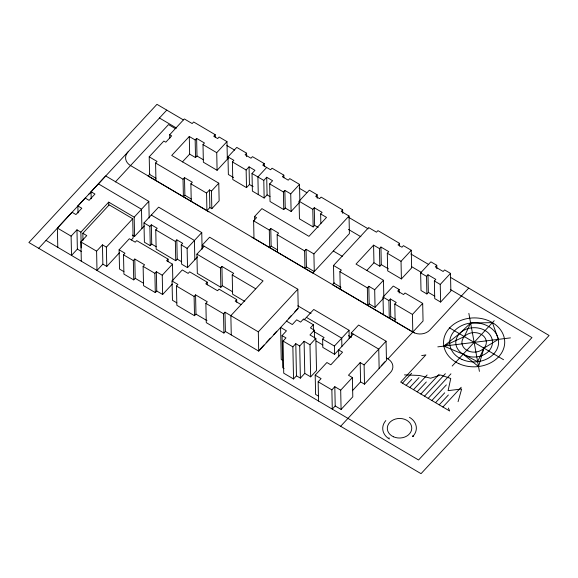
<?xml version="1.0" encoding="UTF-8"?>
<svg xmlns="http://www.w3.org/2000/svg" width="578" height="578" viewBox="0 0 578 578"><rect width="100%" height="100%" fill="white"/><g stroke="black" fill="none" stroke-linecap="round" stroke-linejoin="round"><path stroke-width="0.87" d="M413.595 436.195L412.764 436.455L412.786 435.704M458.065 401.681L461.663 388.98L448.087 390.656L450.761 378.482L440.602 375.006L430.646 378.222L419.252 375.454L404.492 374.876M483.938 348.144L478.526 366.539L463.159 354.213L443.868 346.106L459.431 333.694L470.622 323.023L492.427 322.625L498.344 339.373L483.938 348.144L477.652 361.705L463.159 354.213M470.622 323.023L464.329 336.584L443.868 346.106M57.786 247.326L57.381 228.05L72.019 212.256L75.942 214.568L81.794 208.253L77.871 205.941L85.19 198.044L89.113 200.356L94.965 194.042L91.042 191.73L105.68 175.936L148.813 201.361L149.167 218.014M38.704 248.287L166.767 110.109M115.362 181.933L168.523 124.573L175.423 128.641M76.961 229.827L77.365 249.104L71.513 255.418L71.108 236.142L76.961 229.827L80.884 232.139L81.209 247.911M155.995 178.241L149.579 174.455L149.211 156.833L163.841 141.039L165.807 142.195L171.659 135.873L169.701 134.717L184.331 118.931L192.178 123.555L193.644 121.972L215.211 134.688L215.262 137.333M80.884 232.139L108.693 202.134L134.183 217.155L134.58 236.431L132.268 235.065M82.986 240.304L82.842 233.288L109.184 204.865L132.716 218.737L133.121 238.013L131.278 240M81.31 261.198L80.913 241.922L86.765 235.6L82.842 233.288M155.959 180.661L155.59 163.032L157.05 161.45L149.211 156.833M149.955 174.05L148.113 176.037L208.896 211.866M189.281 136.495L189.649 154.124L195.53 157.584L195.162 139.963L189.281 136.495L171.717 155.446L218.773 183.183L219.141 200.812L211.823 208.709L209.865 207.553L209.489 189.924L211.454 191.08L211.823 208.709M195.162 139.963L196.621 138.38L204.468 143.004L203.001 144.587L203.369 162.208L217.097 170.3L227.342 159.246L226.973 141.624L219.127 137L217.668 138.576L213.744 136.263L215.211 134.688M102.855 264.132L96.996 270.446L96.598 251.17L102.451 244.848L106.374 247.16L106.778 266.436L102.855 264.132L102.451 244.848M182.381 161.963L189.649 154.124M106.374 247.16L132.716 218.737M134.183 217.155L148.813 201.361M195.53 157.584L196.99 156.009L196.621 138.38M184.498 177.634L184.873 195.263L183.407 196.838L183.038 179.216L184.498 177.634L192.344 182.258L190.877 183.833L191.246 201.462M123.916 271.66L119.509 269.059L119.104 249.783L129.349 238.728L135.23 242.196L136.69 240.614L168.061 259.11L168.119 261.74M197.503 256.87L187.525 267.643L181.637 264.175L181.232 244.891L182.699 243.316L176.817 239.848L177.222 259.125L175.755 260.707L156.154 249.147L155.749 229.871L157.209 228.288L151.328 224.82L151.732 244.104L150.266 245.679L144.384 242.211L143.98 222.935L158.618 207.141L201.751 232.573L202.105 249.219M106.778 266.436L119.639 252.557M134.58 236.431L144.341 225.904M217.097 170.3L216.728 152.679L226.973 141.624M156.761 291.023L162.642 294.491L162.237 275.207L156.356 271.739L156.761 291.023L155.294 292.598L143.532 285.662L143.127 266.386L144.587 264.803L134.79 259.031L135.194 278.307L133.728 279.889L123.923 274.109L123.519 254.826L124.985 253.251L119.104 249.783M150.266 245.679L149.868 226.403L151.328 224.82M233.512 177.533L228.361 174.498L227.992 156.876L236.778 147.397L246.582 153.177L246.654 156.703M133.728 279.889L133.323 260.606L134.79 259.031M285.221 208.022L291.102 211.49L290.734 193.861L284.853 190.393L285.221 208.022L283.762 209.597L270.034 201.505L269.666 183.883L272.592 180.726L266.711 177.258L267.079 194.88L264.153 198.037L252.391 191.108L252.022 173.479L254.949 170.322L249.067 166.854L249.436 184.483L246.51 187.64L232.782 179.548L232.414 161.919L233.873 160.344L227.992 156.876M209.865 207.553L206.931 210.71L206.563 193.081L209.489 189.924M211.454 191.08L218.773 183.183M246.582 153.177L245.115 154.76L250.996 158.228L252.463 156.645L264.225 163.581L264.283 166.226M175.755 260.707L175.351 241.431L176.817 239.848M246.51 187.64L246.134 170.011L249.067 166.854M155.294 292.598L154.89 273.322L156.356 271.739M168.061 259.11L166.601 260.685L172.482 264.153L172.829 280.807M264.225 163.581L262.759 165.163L270.605 169.78L272.065 168.205L283.834 175.141L283.885 177.786M162.237 275.207L172.482 264.153M187.525 267.643L187.12 248.359L201.751 232.573M266.682 167.468L257.904 176.947L258.272 194.576M202.351 248.598L202.278 245.086L209.597 237.197L297.829 289.202L298.234 308.486L258.713 351.121L225.384 331.476L224.979 312.192L258.308 331.844L258.713 351.121M264.153 198.037L263.785 180.415L266.711 177.258M176.854 302.865L172.446 300.264L172.042 280.987L182.287 269.933L188.168 273.401L189.627 271.819L207.278 282.223L207.329 284.853M244.761 301.384L232.616 294.224L232.212 274.947L233.678 273.365L221.916 266.429L222.313 285.713L220.854 287.288L197.322 273.423L196.917 254.139L204.236 246.242M162.642 294.491L172.28 284.087M225.384 331.476L223.917 333.051L206.274 322.647L205.869 303.371L207.329 301.795L195.566 294.859L195.971 314.136L194.511 315.718L176.861 305.314L176.456 286.038L177.923 284.455L172.042 280.987M283.834 175.141L282.367 176.716L288.249 180.184L289.715 178.609L299.52 184.382L299.866 201.13M254.66 220.03L254.587 216.504L261.906 208.615L308.963 236.351L326.527 217.4L320.646 213.932L322.105 212.35L314.266 207.733L312.799 209.308L313.168 226.937L299.447 218.845L299.079 201.216L309.324 190.162L317.163 194.786L317.235 198.312M253.988 238.447L253.619 220.825L256.545 217.66L254.587 216.504M283.762 209.597L283.393 191.975L284.853 190.393M194.511 315.718L194.107 296.435L195.566 294.859M207.278 282.223L205.811 283.805L217.574 290.741L219.04 289.159L236.684 299.563L236.742 302.193M220.854 287.288L220.449 268.011L221.916 266.429M290.734 193.861L299.52 184.382M270.771 228.491L271.14 246.112L269.673 247.695L269.305 230.066L270.771 228.491L278.61 233.115L277.151 234.69L277.519 252.319M291.102 211.49L299.303 202.64M317.163 194.786L315.704 196.368L319.62 198.68L321.086 197.098L342.653 209.814L342.725 213.34M223.917 333.051L223.513 313.775L224.979 312.192M236.684 299.563L235.224 301.138L241.105 304.606M313.168 226.937L314.634 225.355L314.266 207.733M306.434 266.92L304.967 268.495L304.599 250.874L306.065 249.291L313.905 253.915L314.273 271.544L306.434 266.92L306.065 249.291M342.653 209.814L341.186 211.389L349.033 216.013L349.401 233.642L312.814 273.119L252.03 237.291M313.905 253.915L349.033 216.013M258.308 331.844L297.829 289.202M341.013 287.302L333.882 283.097L333.513 265.475L368.641 227.573L376.48 232.197L377.947 230.615L399.514 243.331L399.564 245.975M259.746 349.596L263.973 345.037M266.155 342.689L270.381 338.123M273.762 334.474L276.783 331.216M288.379 318.702L291.399 315.444M294.787 311.795L297.8 308.536M340.261 289.303L339.893 271.674L341.352 270.099L333.513 265.475M284.044 368.497L282.736 367.724L282.064 335.594L286.457 330.854L280.576 327.394L281.248 359.523L282.721 360.39M334.229 282.729L332.415 284.679L412.808 332.068L412.439 314.439L422.684 303.385L405.034 292.988L403.574 294.563L397.693 291.095L399.152 289.52L393.271 286.052L383.026 297.106L383.395 314.728M296.463 375.816L300.387 378.128L299.715 345.998L295.791 343.686L296.463 375.816L293.537 378.973L283.733 373.193L283.061 341.063L285.987 337.906L282.064 335.594M303.985 319.995L313.746 309.468L349.033 330.269L349.206 338.535M373.583 245.137L373.952 262.766L379.833 266.234L379.464 248.605L373.583 245.137L356.019 264.088L383.467 280.272L383.821 297.013M379.464 248.605L380.924 247.03L388.77 251.654L387.303 253.229L387.679 270.858L401.399 278.943L411.644 267.889L411.276 250.267L403.437 245.643L401.97 247.225L398.047 244.913L399.514 243.331M293.537 378.973L292.865 346.843L295.791 343.686M286.428 321.072L292.309 324.54L296.702 319.8L300.625 322.112L303.551 318.955L313.355 324.735L310.429 327.892L314.345 330.204L314.519 338.238M366.683 270.605L373.952 262.766M299.715 345.998L304.1 341.258L309.981 344.726L310.661 376.856L304.772 373.388L304.1 341.258M314.345 330.204L309.96 334.944L315.841 338.412L316.513 370.541L310.661 376.856M379.833 266.234L381.299 264.652L380.924 247.03M309.981 344.726L315.841 338.412M369.176 303.905L367.709 305.487L367.341 287.858L368.807 286.276L374.689 289.744L375.057 307.373L369.176 303.905L368.807 286.276M353.252 334.084L334.575 354.328L322.806 347.392L322.632 339.127L324.099 337.552L313.803 331.483M374.689 289.744L383.467 280.272M401.399 278.943L401.031 261.321L411.276 250.267M300.387 378.128L304.772 373.388M334.575 354.328L334.402 346.063L349.033 330.269M351.366 336.432L351.287 332.928L358.606 325.031L386.061 341.215L386.458 360.491L364.508 384.182L360.585 381.87L360.181 362.594L364.104 364.906L364.508 384.182M375.057 307.373L383.25 298.53M318.543 396.161L315.602 394.427L315.198 375.144L326.902 362.514L330.826 364.826L342.537 352.19L338.614 349.878L338.759 356.886M390.374 298.992L390.742 316.621L389.276 318.196L388.907 300.574L390.374 298.992L396.255 302.46L394.788 304.042L395.157 321.664M318.557 401.053L318.153 381.769L321.079 378.612L315.198 375.144M436.766 265.288L435.299 266.87L443.145 271.494L444.605 269.912L450.493 273.38L450.862 291.009L440.617 302.063L434.728 298.595L434.36 280.966L435.826 279.391L427.98 274.767L428.356 292.396L426.889 293.971L421.008 290.503L420.64 272.881L430.885 261.827L436.766 265.288L436.838 268.813M426.889 293.971L426.521 276.349L427.98 274.767M335.211 405.98L332.278 409.137L331.873 389.861L334.806 386.704L340.688 390.172L341.092 409.448L335.211 405.98L334.806 386.704M360.181 362.594L348.476 375.223L352.392 377.535L352.797 396.819L341.092 409.448M340.688 390.172L352.392 377.535M364.104 364.906L386.061 341.215M440.617 302.063L440.248 284.434L450.493 273.38M352.392 390.714L360.585 381.87M381.205 365.758L384.825 361.85M387.925 358.916L423.053 321.014L422.684 303.385M340.644 426.282L390.482 372.514A12.116 9.689 -1.2 0 0 388.019 358.974L386.371 357.999M468.715 288.104L429.859 330.031A12.116 9.689 -1.2 0 1 412.902 332.126M402.469 383.178L411.615 373.309M406.146 385.345L411.702 379.341M409.816 387.513L418.971 377.644M413.494 389.68L427.12 374.985M417.171 391.848L426.318 381.979M420.849 394.015L439.143 374.269M452.177 366.055L494.204 320.711M424.527 396.183L445.363 373.699M428.204 398.343L450.934 373.822M431.874 400.511L446.361 384.89M435.552 402.678L444.699 392.809M439.229 404.846L448.376 394.976M442.907 407.013L461.201 387.274M421.68 355.615L425.885 354.885L400.655 382.109L449.67 411.001L448.347 408.039M437.813 346.858L510.453 337.877M183.363 119.892L156.963 104.329L28.9 242.514L421.037 473.671L549.1 335.486L450.486 277.353M226.851 145.526L234.617 150.107M299.064 188.096L306.831 192.676M348.758 217.393L368.172 228.837M410.879 254.009L428.739 264.536M159.449 118.006L176.557 128.092M227.111 157.888L228.664 158.806M348.433 229.408L360.882 236.742M411.435 266.545L421.543 272.505M450.32 289.47L531.977 337.603L418.551 459.994L46.023 240.397M203.001 144.587L216.728 152.679M232.414 161.919L246.134 170.011M252.022 173.479L263.785 180.415M269.666 183.883L283.393 191.975M299.079 201.216L312.799 209.308M387.303 253.229L401.031 261.321M420.64 272.881L426.521 276.349M434.36 280.966L440.248 284.434M249.436 184.483L253.113 186.651M267.079 194.88L270.02 196.614M196.99 156.009L203.413 159.788M314.634 225.355L318.196 227.457M381.299 264.652L388.423 268.857M428.356 292.396L434.772 296.174M333.304 251.011L342.349 256.35M449.279 327.719L503.546 359.704M155.59 163.032L183.038 179.216M190.877 183.833L206.563 193.081M253.619 220.825L269.305 230.066M277.151 234.69L304.599 250.874M339.893 271.674L367.341 287.858M383.026 297.106L388.907 300.574M394.788 304.042L412.439 314.439M184.873 195.263L191.289 199.042M271.14 246.112L277.556 249.898M390.742 316.621L395.887 319.656M414.332 332.849L130.44 165.496A12.116 9.689 -1.2 0 1 127.984 151.956M98.361 183.833L141.494 209.258L141.899 228.541M151.299 215.038L194.432 240.47L194.837 259.746M202.278 245.086L263.062 280.922L230.86 315.66L231.265 334.944M351.287 332.928L378.742 349.112L379.146 368.388M297.829 305.805L311.036 313.587M348.433 335.637L351.424 337.393M306.427 317.365L341.714 338.166L341.887 346.432M143.98 222.935L149.868 226.403M155.749 229.871L175.351 241.431M181.232 244.891L187.12 248.359M196.917 254.139L220.449 268.011M232.212 274.947L255.743 288.812M322.632 339.127L334.402 346.063M151.732 244.104L156.147 246.705M177.222 259.125L181.629 261.726M222.313 285.713L232.609 291.782M316.18 341.042L322.799 344.943M283.061 341.063L292.865 346.843M123.519 254.826L133.323 260.606M143.127 266.386L154.89 273.322M176.456 286.038L194.107 296.435M205.869 303.371L223.513 313.775M57.381 228.05L71.108 236.142M80.913 241.922L96.598 251.17M318.153 381.769L331.873 389.861M135.194 278.307L143.489 283.198M195.971 314.136L207.003 320.638M77.365 249.104L81.288 251.416M388.987 437.741L389.341 439.02A16.82 13.453 -1.2 0 1 385.815 420.567M468.859 313.355L479.408 371.372M399.152 289.52L399.225 293.046M320.646 213.932L320.848 223.628M313.355 324.735L313.464 330.089M169.701 134.717L169.773 138.243M108.693 202.134L108.765 205.638M91.042 191.73L91.194 198.738M77.871 205.941L78.016 212.95M409.462 417.309A16.82 13.453 -1.2 0 1 412.764 436.455M88.535 194.519A12.116 9.689 -1.2 0 1 91.859 192.055M393.43 436.766A12.232 9.783 -1.2 0 0 411.767 428.139A12.232 9.783 -1.2 0 0 393.401 419.823A12.232 9.783 -1.2 0 0 393.43 436.766M458.881 363.678A30.583 24.457 -1.2 0 0 504.717 342.104A30.583 24.457 -1.2 0 0 458.809 321.31A30.583 24.457 -1.2 0 0 458.881 363.678M461.93 359.415A24.471 19.565 -1.2 0 0 498.604 342.154A24.471 19.565 -1.2 0 0 461.873 325.522A24.471 19.565 -1.2 0 0 461.93 359.415M468.028 350.889A12.232 9.783 -1.2 0 0 486.365 342.263A12.232 9.783 -1.2 0 0 467.999 333.947A12.232 9.783 -1.2 0 0 468.028 350.889M464.979 355.152A18.352 14.674 -1.2 0 0 492.485 342.205A18.352 14.674 -1.2 0 0 464.936 329.735A18.352 14.674 -1.2 0 0 464.979 355.152"/></g></svg>
